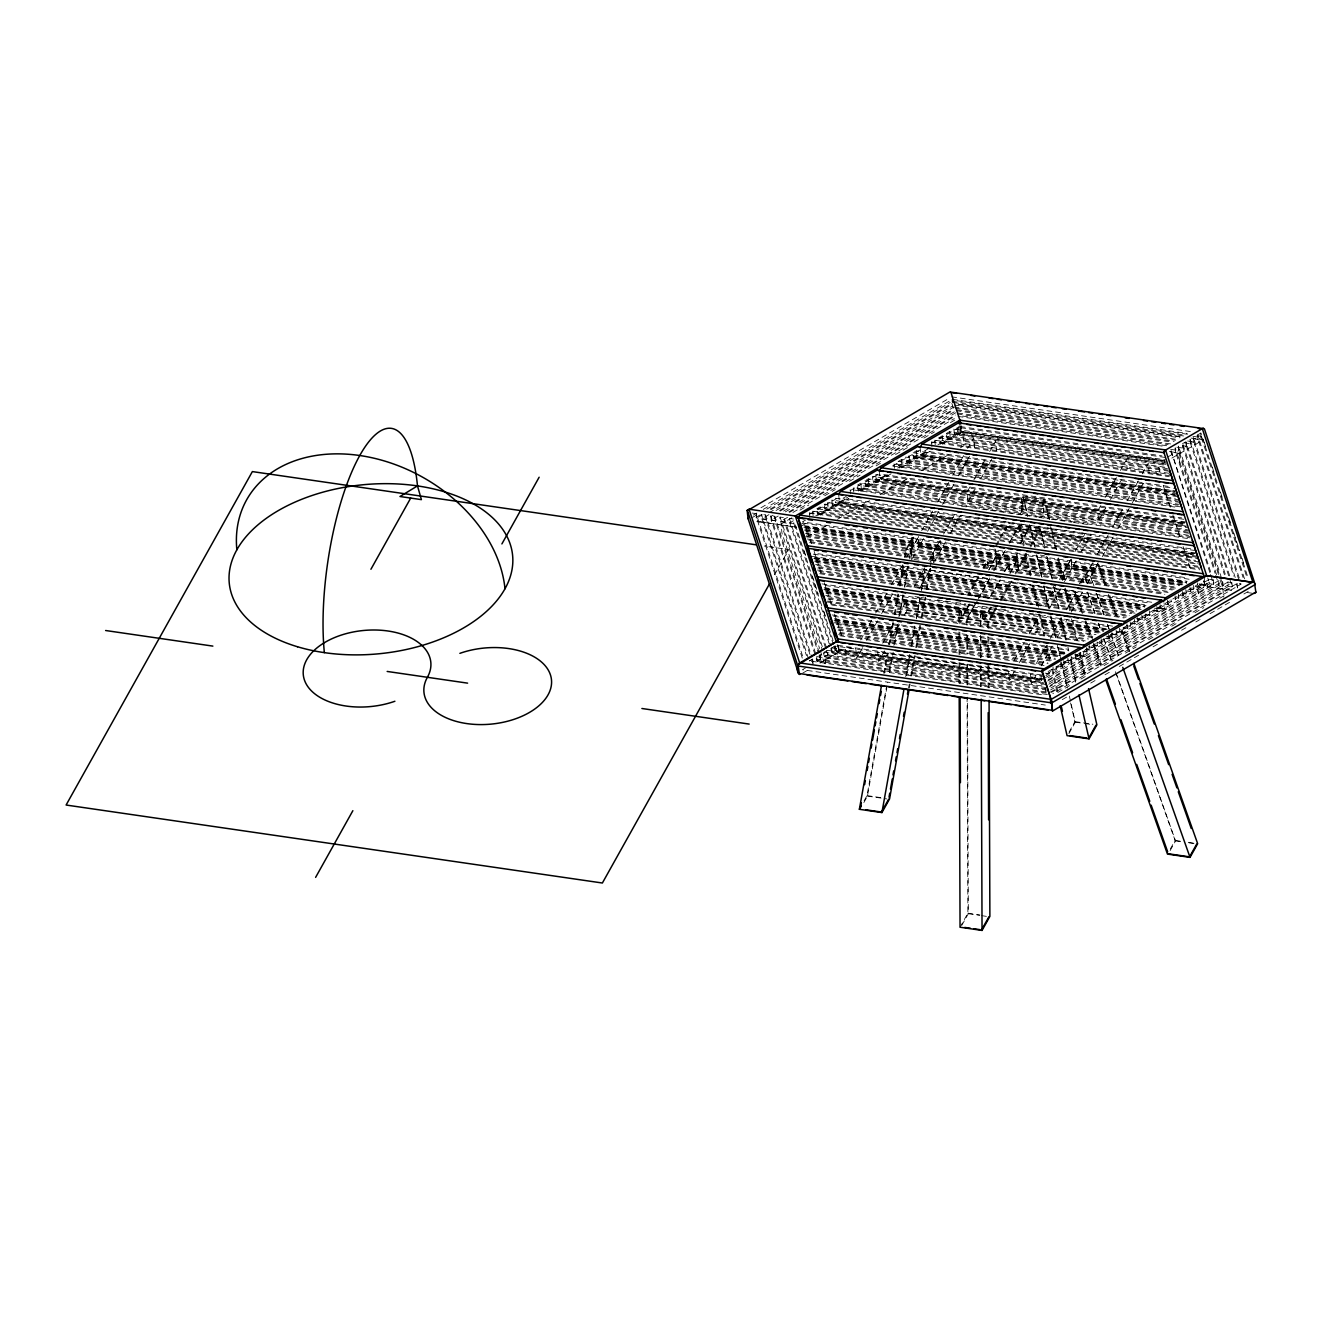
<?xml version="1.0" encoding="UTF-8"?>
<svg xmlns="http://www.w3.org/2000/svg" width="1322" height="1322" viewBox="0 0 1322 1322"><rect width="100%" height="100%" fill="white"/><g stroke="black" fill="none" stroke-linecap="round" stroke-linejoin="round"><path stroke-width="0.75" stroke-dasharray="5 3.75" d="M839.222 650.176L837.322 643.979M1204.309 577.086L1205.053 585.53L1198.889 584.638M826.812 525.528L807.213 536.93L806.42 527.759L811.576 543.507M961.424 431.55L1164.533 460.486M1040.976 675.74L1041.918 685.077M883.691 673.212L887.31 652.903M888.764 644.789L892.763 622.447M894.217 614.317L897.836 594.008M899.291 585.894L902.926 565.585M904.38 557.454L905.818 549.341L912.511 537.376M884.534 673.195L888.169 652.919M889.607 644.822L893.589 622.53M895.044 614.416L898.663 594.156M900.117 586.043L903.736 565.766M905.19 557.669L906.628 549.555L913.816 536.699L909.833 559.008M864.142 800.735L867.001 795.613L886.599 685.953M889.144 671.725L892.416 653.448M893.87 645.334L897.489 625.025M898.943 616.895L902.943 594.553M904.397 586.439L908.016 566.13M909.47 558L913.105 537.69M863.861 802.553L867.447 796.125L887.74 682.631M889.541 672.501L893.176 652.225M894.614 644.128L898.249 623.852M899.687 615.755L903.306 595.478M904.76 587.381L908.379 567.105M905.686 676.633L909.652 654.39M911.106 646.309L914.725 626.099M916.163 618.002L919.782 597.792M921.219 589.711L924.838 569.501L989.17 578.854M906.446 675.426L910.048 655.249M911.849 645.169L915.088 627.008M916.526 618.944L920.145 598.783M921.583 590.719L925.185 570.542M908.528 688.035L909.255 683.986M910.693 675.906L914.312 655.695M915.749 647.598L919.732 625.372M921.17 617.291L924.425 599.097M926.226 588.984L929.845 568.774M930.209 566.741L932.01 556.645L996.639 566.147L995.73 556.81L1017.709 560.016L1018.634 569.336L1016.717 572.757M909.387 687.969L910.114 683.937M911.552 675.873L915.154 655.695M916.609 647.631L920.575 625.438M922.012 617.374L925.615 597.213M927.053 589.133L930.655 568.972M932.109 560.908L932.82 556.876L929.961 561.999M825.242 658.835L825.606 664.52M838.974 651.019L838.561 642.31M774.642 574.657L788.672 549.555L764.298 546.019M860.705 639.898L871.694 620.216M875.693 613.061L886.682 593.38M891.689 584.44L902.678 564.742M906.677 557.587L917.683 537.905M921.665 530.75L932.671 511.069M937.662 502.129L948.667 482.431M952.666 475.276L963.655 455.594M967.654 448.439L973.653 437.698L974.578 447.216M912.015 559.173L911.139 550.216L918.311 537.36L919.203 546.317L941.181 549.522L940.306 540.566L933.134 553.406L934.01 562.362M919.203 546.317L918.493 536.385M862.638 647.631L856.639 658.373L855.846 648.805L845.221 647.218L846.146 656.621M866.637 640.476L877.626 620.795M881.625 613.639L892.614 593.942M897.621 585.002L907.619 567.105M912.61 558.165L923.599 538.484M927.598 531.328L938.603 511.631M942.603 504.475L953.592 484.794M958.599 475.854L969.588 456.173M882.633 643.203L893.507 623.753M898.431 614.912L906.347 600.766L1036.977 619.754L1037.919 629.272L1034.961 634.577M924.838 567.667L913.981 587.084L1044.628 606.087L1055.468 586.654M928.771 560.594L940.487 539.591M943.578 534.121L954.418 514.688M969.968 486.876L966.993 492.181L967.935 501.699L1098.565 520.703L1106.481 506.541M973.917 479.803L985.766 458.585M989.715 451.513L995.648 440.904L996.573 450.422M930.225 559.85L932.01 556.645M884.55 650.953L878.634 661.562L877.692 652.043M888.5 643.88L899.373 624.43M904.314 615.589L907.272 610.285L906.347 600.766M919.848 587.778L930.705 568.344M934.637 561.288L945.494 541.871M950.419 533.03L960.284 515.382L1090.931 534.369L1080.074 553.802M967.935 501.699L975.834 487.554M980.775 478.713L991.632 459.263M978.181 576.689L968.249 594.47L990.244 597.66L1000.176 579.895M983.155 567.799L987.121 560.693L987.848 568.163M995.763 545.242L1008.669 522.124M1049.635 519.744L1045.008 499.633L1023.013 496.444L1021.278 499.567L1022.203 509.086L1019.345 514.208M978.924 577.367L968.993 595.148L989.616 598.139L999.548 580.375M983.882 568.477L987.865 561.371L988.724 570.113L995.681 556.347L994.937 548.878M996.491 545.92L1009.397 522.801M1048.363 518.505L1044.198 500.46L1023.558 497.452L1022.005 500.245L1022.881 509.185L1020.022 514.308M969.191 603.989L961.54 617.655L960.615 608.137L958.863 611.276L958.913 623.654M996.358 565.998L995.73 556.81M969.869 604.088L962.234 617.754L961.358 608.814L959.789 611.607L959.838 623.967M988.724 570.113L996.358 556.446L995.499 547.688M974.777 604.716L966.795 619.027L966.812 625.207M978.776 597.561L989.781 577.879M993.665 570.823L1004.77 551.043M1009.76 542.103L1018.75 525.991L1040.745 529.197L1045.355 549.159M977.288 600.866L967.225 618.894L967.241 625.075M978.297 599.064L989.368 579.234M994.408 570.228L1005.48 550.415M1009.512 543.193L1019.576 525.181L1040.199 528.172L1044.81 548.2M1004.522 571.484L1008.488 564.362L1009.182 571.368M1020.105 543.59L1030.036 525.809M1044.198 500.46L1042.645 503.236L1043.521 512.176L1040.645 517.299M1005.15 571.005L1009.116 563.883L1010.025 573.219L1016.982 559.437L1016.469 554.199M1020.733 543.111L1030.664 525.33M1045.008 499.633L1043.256 502.757L1044.198 512.275L1041.339 517.398M990.492 607.079L982.857 620.762L981.982 611.822L980.428 614.614L980.478 626.975M991.186 607.178L983.535 620.861L982.61 611.342L980.858 614.466L980.924 628.925M1010.025 573.219L1017.676 559.537L1016.75 550.216M1084.057 582.44L1082.685 578.557L1018.353 569.187L1017.709 560.016M995.912 607.476L987.848 621.885L987.881 628.066M999.928 600.271L1010.008 582.242M1015.032 573.236L1026.103 553.406M1030.135 546.201L1040.199 528.172M996.771 607.922L988.773 622.232L988.806 628.396M1000.771 600.766L1011.76 581.085M1015.66 574.012L1026.764 554.249M1030.763 547.093L1040.745 529.197M1014.255 660.438L1024.137 642.74M1029.078 633.899L1036.977 619.754M1059.418 579.598L1070.275 560.164M1075.199 551.34L1085.065 533.675M1100.598 505.88L1097.64 511.184L1098.565 520.703M1105.539 497.039L1116.412 477.573M1120.362 470.5L1126.294 459.891L1127.22 469.409M1064.474 579.565L1063.764 572.409L1070.952 559.553L1071.828 568.51L1093.823 571.699L1092.947 562.742L1085.759 575.599L1086.634 584.555M1014.205 671.708L1009.264 680.566L1008.521 671.146M1019.146 662.867L1030.02 643.417M1049.503 608.533L1060.36 589.116M1065.284 580.275L1076.141 560.858M1110.43 499.468L1121.287 480.018M1079.578 583.746L1082.454 578.623L1083.825 582.506M1079.991 583.366L1082.685 578.557M1036.332 663.495L1046.33 645.615M1050.312 638.46L1061.318 618.762M1066.309 609.822L1076.306 591.926M1081.313 582.985L1093.112 561.784M1097.293 554.348L1108.299 534.666M1112.298 527.511L1122.295 509.614M1127.286 500.674L1138.292 480.993M1142.274 473.838L1148.273 463.097L1149.099 472.698L1159.691 474.234L1158.783 464.848M1098.152 562.511L1090.27 576.26L1093.691 585.927M1036.266 674.815L1031.259 683.755L1030.416 674.154M1041.257 665.858L1052.246 646.177M1057.253 637.237L1067.251 619.34M1071.25 612.185L1083.247 590.703M1087.246 583.547L1098.235 563.866M1102.234 556.711L1113.223 537.029M1118.23 528.073L1131.219 504.822M1132.227 503.021L1143.216 483.34M960.053 927.218L967.886 913.188L967.076 697.206M1069.019 732.14L1074.902 721.614L1069.795 699.503M961.887 925.235L968.315 913.717L967.522 697.239M1068.903 733.677L1075.331 722.159L1071.184 704.097M1170.334 848.955L1175.109 840.412L1114.71 669.758M1170.168 850.558L1175.555 840.924L1115.024 669.89M838.462 651.862L839.288 649.78L1042.414 679.31M1179.67 462.617L1178.877 453.264L1170.581 452.041M791.812 517.811L781.104 524.09L781.946 532.997L819.59 648.524M837.768 652.572L838.644 651.862M838.313 652.242L819.937 662.983M1008.372 670.981L877.841 651.994M820.136 515.117L838.33 504.393L839.404 502.327L838.677 494.478M860.804 491.47L878.998 480.729L880.088 478.663L879.361 470.814M901.488 467.806L919.682 457.065L920.839 454.636L920.029 447.15M942.239 444.159L960.433 433.418L961.507 431.352L960.78 423.503M760.976 507.764L949.741 397.972M753.259 515.117L756.828 513.035M763.273 509.383L950.551 400.45M752.515 517.431L757.853 514.308M766.76 509.135L950.188 402.45M755.986 517.348L761.323 514.241L765.521 514.985L811.824 657.084M770.23 509.069L950.072 404.466M802.272 658.125L756.647 518.108L763.703 513.861M770.842 509.714L950.997 404.929M769.007 512.82L952.402 406.151M768.941 514.638L761.819 518.769L765.884 519.364L773.006 515.216M776.047 510.507L953.823 407.11M779.567 510.49L953.459 409.341M780.129 511.085L952.848 410.63M783.649 511.069L954.269 411.836M778.228 516.01L771.139 520.124L775.204 520.719L780.525 517.613M785.334 511.878L955.674 412.795M788.854 511.862L955.327 415.042M789.416 512.457L954.699 416.314M792.936 512.44L954.352 418.562M787.532 517.365L780.443 521.479L784.508 522.074L784.078 517.596L780.079 517.1L780.509 521.579L822.648 650.854M799.926 510.16L808.783 505.004M824.713 495.733L835.339 489.553M849.501 481.307L860.126 475.127M876.073 465.873L883.146 461.742M895.556 454.537L909.718 446.291M923.88 438.061L934.505 431.881M950.452 422.61L957.525 418.479M793.332 520.769L789.763 522.834L793.828 523.429L833.372 644.64M809.841 517.546L809.411 513.068L812.666 511.184L1200.888 567.634M816.864 508.739L820.119 506.838L820.565 511.317L817.31 513.217L816.864 508.739L1199.831 564.428M1197.17 556.248L827.572 502.509L824.317 504.409L1197.98 558.727M1188.908 530.899L860.787 483.191L857.532 485.075L1189.717 533.377M1188.296 532.171L865.431 485.224L865.001 480.745L868.257 478.845L1187.057 525.198M1180.034 506.805L898.646 465.906L898.216 461.428L901.472 459.527L1178.794 499.848M1176.332 495.436L913.568 457.23L913.122 452.752L916.377 450.852L1175.076 488.462M931.944 446.588L931.514 442.11L934.77 440.226L1170.449 474.482M1169.854 475.755L939.397 442.259L938.967 437.78L942.222 435.88L1168.598 468.798M1166.748 463.113L949.675 431.55L946.42 433.434L1167.557 465.592M809.758 514.159L838.065 497.7M850.459 490.479L878.783 474.02M892.928 465.774L921.252 449.315M931.878 443.134L960.185 426.659M805.643 519.992L802.388 521.893L1187.685 577.912M824.465 505.896L824.763 508.887L828.018 506.987L1195.567 560.429M1196.129 553.042L831.786 500.063L832.216 504.541L835.471 502.657L1193.716 554.744M846.311 496.345L843.072 498.229L1191.833 548.944M857.681 486.579L857.978 489.553L861.233 487.669L1189.354 535.377M865.431 485.224L868.686 483.323L1187.487 529.676M1186.016 521.992L872.454 476.399L872.9 480.877L876.139 478.994L1185.636 523.991M898.646 465.906L901.901 464.005L1179.224 504.326M1177.753 496.642L905.669 457.082L906.115 461.56L909.371 459.676L1175.341 498.344M913.568 457.23L916.824 455.33L1175.522 492.941M927.747 449.034L924.491 450.934L1171.507 486.843M939.397 442.259L942.652 440.358L1169.045 473.276M946.569 434.938L946.866 437.913L950.121 436.029L1165.161 467.294M953.873 429.105L954.319 433.583L957.574 431.683L1165.326 461.89M798.703 525.611L804.007 522.52M815.823 515.778L847.683 497.254M858.308 491.073L887.062 474.218M897.671 468.054L927.713 450.587M937.942 444.754L961.276 431.055L960.549 423.585M817.607 515.481L847.749 497.931M860.176 490.71L888.549 474.218M899.191 468.021L927.565 451.513M939.975 444.291L961.408 431.732L1165.475 461.494M800.95 526.272L807.924 522.223M1194.956 553.621L839.487 502.277L841.238 502.806L848.608 498.559M1184.842 522.587L880.171 478.614L881.906 479.159L891.028 473.887M1174.729 491.536L920.756 454.999L922.657 455.512L930.027 451.265M837.487 519.315L869.546 500.674M880.237 494.461L908.726 477.886M921.186 470.632L949.692 454.057M960.367 447.844L963.936 445.778L963.027 436.475M1182.546 443.614L1185.983 441.73L1229.972 576.706M1214.885 475.986L1200.888 433.054L1197.451 434.938L1197.897 439.416L1191.766 438.524M1046.313 693.009L812.65 659.034L809.395 660.934L812.468 659.034L812.749 662.025M1044.016 683.193L832.199 652.407L831.769 647.929L835.025 646.028L1042.777 676.236M819.293 652.754L774.824 516.34L770.693 515.646L771.205 520.224L817.112 661.066L820.367 659.182L819.921 654.704M823.292 652.82L824.564 656.737L827.82 654.836L1045.074 686.399M830.745 648.474L832.017 652.39L835.273 650.507L834.843 646.028L835.454 650.507L832.199 652.407M1168.07 456.768L1171.507 454.884L1171.061 450.405L1211.332 573.979M1169.441 451.546L1175.522 452.438L1178.96 450.538L1178.513 446.059L1222.569 581.217L1223.081 585.795L1049.536 686.729M1176.861 447.2L1182.975 448.092L1186.412 446.208L1185.983 441.73L1186.231 446.208L1180.116 445.316M1184.347 442.87L1190.428 443.762L1193.882 441.862L1193.436 437.384L1239.276 578.061M1197.897 439.416L1201.334 437.532L1200.888 433.054M805.627 667.858L802.371 669.742L1045.322 705.072M1047.288 690.101L816.847 656.604L817.293 661.083L820.549 659.182L1046.925 692.1M1045.438 684.416L824.317 652.258L824.746 656.737L828.002 654.853L827.572 650.374L1044.628 681.921M1171.854 458.106L1203.417 439.862M802.685 673.113L807.924 670.072M820.119 662.983L837.553 652.837L1043.108 682.73M1048.098 671.543L1069.481 659.116M1076.604 654.968L1114 633.221M1122.907 628.033L1140.704 617.688M1142.489 616.647L1197.699 584.539M1046.429 674.088L1209.266 579.367M1045.95 675.592L1049.205 673.691L1048.759 669.213M1056.79 666.321L1060.872 666.916L1064.111 665.032L1063.681 660.537M1064.26 661.992L1068.325 662.586L1071.58 660.686L1071.134 656.208M1071.696 657.645L1075.778 658.24L1079.033 656.356L1074.951 655.762M1082.635 651.349L1086.701 651.944L1089.956 650.044L1089.51 645.566M1088.072 646.722L1094.153 647.615L1097.409 645.714L1096.979 641.236M1097.541 642.674L1101.623 643.269L1104.878 641.385M1105.01 638.344L1109.075 638.939L1112.331 637.039L1111.885 632.56M1112.446 633.998L1116.528 634.593L1119.784 632.709L1119.337 628.231M1123.303 627.702L1127.385 628.28L1130.624 626.397L1130.194 621.918M1130.74 623.356L1134.838 623.951L1138.093 622.051L1137.647 617.572M1136.176 618.729L1142.291 619.605L1145.546 617.721L1145.1 613.243M1145.678 614.68L1149.743 615.275L1152.999 613.375M1153.131 610.351L1157.213 610.929L1160.452 609.045L1160.022 604.567M1163.988 604.038L1168.053 604.633L1171.309 602.733L1171.011 599.742M1178.894 595.363L1182.959 595.958L1186.214 594.057L1185.784 589.579M1186.33 591.017L1190.428 591.612L1193.683 589.728L1193.237 585.249M1201.136 585.382L1197.881 587.282L1193.799 586.687M1045.487 677.591L1213.332 579.961L1209.2 579.267L1209.696 583.845L1046.875 678.566M1048.296 679.772L1218.57 580.722L1222.635 581.316L1223.015 585.696L1178.96 450.538M1047.718 681.028L1213.761 584.44L1213.249 579.862M1049.09 682.251L1222.635 581.316M1048.726 684.251L1219.016 585.2L1223.081 585.795M1050.164 685.457L1227.89 582.077M1050.957 687.936L1231.955 582.672L1227.824 581.977L1228.32 586.555L1050.593 689.935M1050.23 692.183L1237.194 583.432L1241.259 584.027L1052.824 693.62M1051.403 692.414L1232.385 587.15L1231.873 582.572M1057.798 692.513L1070.258 685.259M1080.95 679.045L1088.072 674.914M1104.101 665.577L1112.992 660.405M1125.468 653.151L1136.143 646.937M1148.603 639.699L1159.295 633.486M1171.755 626.231L1178.877 622.084M1194.906 612.764L1203.813 607.591M1219.826 598.271L1226.948 594.123M1062.244 699.652L1069.366 695.504M1090.733 683.077L1097.855 678.93M1104.977 674.798L1112.116 670.651M1119.238 666.503L1140.605 654.076M1153.065 646.822L1160.187 642.674M1181.554 630.247L1188.676 626.116M1195.815 621.968L1202.937 617.82M1210.06 613.672L1231.426 601.246M1243.886 593.991L1251.009 589.86M1157.312 608.17L1166.615 609.012L1158.485 607.823M1116.627 631.833L1125.947 632.676L1117.801 631.486M1075.943 655.481L1085.263 656.323L1075.083 654.853M1205.003 585.53L1202.937 579.4M951.642 396.831L1190.494 431.567M952.451 399.327L1187.239 433.451M957.376 400.797L1188.842 434.459M1196.972 435.632L1201.02 436.227M952.071 401.31L1184.809 435.153M1192.973 436.343L1201.153 437.532L1200.707 433.054M953.493 402.532L1185.123 436.21M958.103 404.218L1180.761 436.591M1190.973 438.078L1203.235 439.862M959.012 404.697L1181.554 437.053M954.302 405.011L1179.835 437.797M953.939 407.011L1177.439 439.499M1187.586 440.986L1193.683 441.862L1193.254 437.384M955.343 408.217L1175.589 440.243M956.781 409.787L1174.184 441.399M956.153 410.696L1172.333 442.143M957.822 412.993L1171.953 444.126M957.211 413.918L1168.185 444.589M962.713 416.066L1166.665 445.729M958.02 416.397L1162.914 446.192M1170.664 449.364L1178.778 450.538L1178.332 446.059M960.301 426.56L1161.955 455.875M1164.88 457.412L957.128 427.204L957.574 431.683M955.922 429.402L1165.69 459.891M1162.567 460.568L961.177 431.534M959.673 434.013L1165.211 463.906M954.319 433.583L1166.136 464.369M946.866 437.913L1167.987 470.07M938.967 437.78L1169.408 471.276M931.514 442.11L1169.226 476.68M913.122 452.752L1175.886 490.958M923.053 455.313L1174.316 491.85M921.897 455.66L1172.531 492.098M1176.944 494.164L908.925 455.198L909.371 459.676M918.906 457.66L1175.407 494.957M906.115 461.56L1178.183 501.121M898.216 461.428L1179.604 502.327M896.052 464.171L1178.613 505.252M892.796 466.055L1177.39 507.433M883.74 474.581L1181.703 517.894M875.709 474.515L1185.206 519.513M882.303 478.961L1184.859 523.363L881.146 479.308M878.238 481.324L1185.537 526.007M872.9 480.877L1186.445 526.47M865.001 480.745L1187.867 527.693M1190.758 536.583L853.334 487.521L853.781 491.999M857.978 489.553L1190.164 537.856M1187.503 538.484L850.079 489.421L850.525 493.899M961.391 506.161L969.571 507.351M971.604 507.648L979.767 508.821M981.816 509.119L1014.47 513.878M1016.519 514.175L1036.927 517.133M1038.96 517.431L1049.172 518.918M1051.221 519.216L1071.63 522.19M1073.662 522.487L1090.006 524.851M1195.319 550.547L835.025 498.179L835.471 502.657M841.635 502.624L1194.642 553.935M840.478 502.955L1192.857 554.199M837.57 504.987L1195.65 557.041M832.216 504.541L1196.559 557.52M822.152 507.136L1199.021 561.933M824.763 508.887L1198.426 563.205M820.565 511.317L1199.467 566.411M817.31 513.217L1200.277 568.906M809.411 513.068L1199.649 569.815M752.135 513.052L756.201 513.63L803.098 657.546M793.448 519.05L789.317 518.356L789.829 522.934L830.1 646.508M1040.331 555.108L1044.413 555.686M803.181 523.115L1190.494 579.433M808.568 658.984L761.455 514.39L761.885 518.868L765.95 519.463L810.997 657.678M771.205 520.224L775.27 520.818L818.45 653.332M780.509 521.579L784.574 522.173L825.903 648.986M789.829 522.934L793.894 523.529L793.382 518.951M803.991 525.594L1187.255 581.316M804.867 526.487L1186.693 581.994M1198.955 583.779L1205.367 585.398M805.032 526.867L1186.396 582.308M1200.673 584.39L1204.755 584.985M803.875 527.214L1186.677 582.87M805.66 527.891L1186.859 583.316M796.356 527.114L756.597 521.331L796.422 527.214M1231.674 590.356L1207.267 586.687M1247.505 592.57L1253.471 593.429M805.032 528.8L1183.025 583.762M919.418 545.903L941.413 549.109L940.669 541.491M1094.054 571.302L1072.059 568.096L1071.117 558.578M995.499 557.223L1017.494 560.429M805.544 529.907L1182.826 584.754M1195.071 586.538L1203.218 587.712L1205.069 584.671M804.42 530.072L1181.571 584.902M805.842 531.295L1179.769 585.646M805.478 533.278L1177.324 587.348M1189.585 589.133L1193.683 589.728M806.883 534.501L1177.638 588.406M905.818 549.341L911.139 550.216M1063.764 572.409L932.853 553.257L933.778 562.775M806.288 535.774L1174.068 589.232M805.66 536.682L1172.333 589.992M807.329 538.979L1169.92 591.694M1182.149 593.462L1186.214 594.057M808.75 540.186L1168.119 592.438M810.171 541.756L1164.632 593.281M809.56 542.664L1164.864 594.322M914.014 559.47L920.013 560.33M817.938 553.72L1151.759 602.254M1011.165 582.044L1075.513 591.397L1083.082 612.78M813.294 554.149L1149.826 603.08M812.072 556.347L1144.522 604.683M814.98 557.52L1146.009 605.658M1158.27 607.442L1165.459 609.359M814.633 557.834L1144.241 605.757M814.897 558.38L1145.083 606.385M813.741 558.628L1144.141 606.666M1154.337 608.153L1160.452 609.045M815.129 559.85L1144.439 607.723M815.674 560.941L1140.109 608.12M1154.387 610.186C1161.162 614.598 1167.343 609.839 1163.856 602.733M814.55 561.123L1140.886 608.566M815.938 562.329L1141.183 609.607M815.575 564.329L1136.738 611.012M816.996 565.535L1134.92 611.755M818.417 567.105L1135.515 613.21M817.806 568.014L1131.665 613.656M817.442 570.013L1129.236 615.341M1141.464 617.126L1145.546 617.721M818.863 571.236L1129.467 616.383M820.284 572.79L1125.98 617.242M819.673 573.715L1124.179 617.985M1133.995 621.456L1138.093 622.051M1126.559 625.802L1130.624 626.397M914.907 596.602L919.005 597.197M921.037 597.494L929.201 598.684M937.364 599.874L943.495 600.766M945.527 601.064L953.691 602.237M955.74 602.535L965.952 604.022M967.985 604.319L974.116 605.212M982.279 606.401L988.393 607.294M990.442 607.591L998.606 608.781M1000.655 609.078L1008.818 610.252M1029.227 613.226L1033.308 613.821M1035.341 614.119L1045.553 615.606M821.953 583.878L1113.124 626.215M825.457 585.497L1109.141 626.744M824.217 587.679L1107.935 628.925M825.077 588.571L1107.472 629.619M1119.668 631.404L1124.791 633.007M824.763 588.885L1105.589 629.718M825.027 589.43L1104.399 630.049M823.854 589.678L1103.457 630.33M825.259 590.884L1103.754 631.387M825.787 591.992L1101.457 632.065M1111.67 633.552C1116.925 636.361 1126.625 636.394 1123.353 628.247M826.713 592.454L1100.201 632.213M826.068 593.363L1098.466 632.974M825.688 595.363L1096.07 634.676M1106.233 636.146L1112.331 637.039M827.126 596.586L1094.236 635.419M828.53 598.139L1092.815 636.576M907.272 610.285L1037.919 629.272M827.936 599.064L1093.013 637.601M827.555 601.064L1088.551 639.005M826.928 601.973L1084.784 639.468M830.414 603.84L1085.296 640.906M831.802 605.046L1083.561 641.649M1093.36 645.119L1097.409 645.714M1085.874 649.466L1089.956 650.044M832.083 614.928L1068.374 649.284M833.604 616.25L1068.391 650.391M834.413 618.729L1065.135 652.275M835.19 619.605L1064.772 652.985M1074.852 654.456L1084.106 656.67M834.876 619.919L1064.904 653.365M835.14 620.481L1063.698 653.696M834.05 620.729L1064.739 654.274M835.454 621.935L1060.971 654.737M833.951 622.745L1060.69 655.712M1075.001 657.794C1082.9 662.603 1084.932 653.646 1082.321 648.177M836.909 623.505L1061.483 656.158M836.248 624.43L1057.716 656.621M837.917 626.711L1055.32 658.323M1067.515 660.091L1071.58 660.686M837.322 627.636L1055.518 659.364M838.726 629.206L1052.064 660.223M838.131 630.115L1050.23 660.95M839.801 632.412L1047.801 662.653M1060.046 664.437L1064.111 665.032M839.156 633.321L1048.115 663.71M838.561 634.593L1044.545 664.536M839.966 635.799L1044.859 665.594M1045.124 673.113L1049.205 673.691M1041.885 674.997L838.198 645.384L837.388 642.905M831.769 647.929L1043.587 678.715M837.14 644.508L838.958 650.093L1044.512 679.971M1041.323 680.02L838.958 650.093M835.454 650.507L1043.223 680.714M1046.479 687.622L820.103 654.704L820.549 659.182M824.746 656.737L1045.884 688.894M817.293 661.083L1047.735 694.579M811.427 661.231L1045.091 695.207M1074.902 721.614L1092.897 724.241M1075.331 722.159L1082.834 723.25M1084.718 723.514L1092.22 724.605M867.001 795.613L882.055 797.794M1175.109 840.412L1180.744 841.222M1188.263 842.329L1193.898 843.139M867.447 796.125L886.732 798.934M1175.555 840.924L1181.339 841.767M1189.04 842.874L1196.757 843.998M967.886 913.188L979.883 914.94M968.315 913.717L979.569 915.353M981.453 915.634L987.071 916.443M1206.771 586.505L1207.829 586.885L1205.846 580.903M1222.718 588.125L1223.825 597.247M1198.608 593.826L1197.435 582.804M1205.631 585.745L1203.218 579.102M1178.91 453.314L1219.76 578.606M1198.459 593.628L1195.898 585.778M1098.83 564.444L1106.382 585.778M1109.819 595.478L1118.048 618.746M1122.163 630.379L1129.715 651.713M1097.442 563.403L1105.671 586.621M1108.398 594.371L1116.627 617.589M1120.726 629.206L1128.261 650.49M1093.938 585.877L1090.501 576.194L1085.478 575.45L1086.221 583.068M1096.682 593.644L1104.911 616.911M1107.671 624.662L1110.414 632.428M1111.091 634.362L1118.643 655.695M1096.434 593.677L1104.647 616.895M1107.39 624.645L1110.133 632.379M1110.811 634.312L1119.023 657.53M1087.51 592.157L1095.756 615.474M1098.516 623.257L1101.259 631.024M1104.019 638.79L1111.571 660.174M1087.246 592.19L1095.492 615.474M1098.235 623.224L1100.978 630.974M1103.721 638.741L1111.273 660.075M1085.825 620.563L1093.393 641.93M1094.087 643.88L1101.639 665.263M1074.803 592.306L1082.354 613.623M1085.098 621.39L1090.6 636.89M1094.021 646.59L1100.896 665.991M1204.061 441.812L1206.589 449.579M1212.291 467.079L1214.819 474.862M1220.537 492.346L1223.065 500.129M1228.766 517.629L1231.294 525.396M1233.839 533.179L1239.54 550.663M1242.069 558.446L1244.597 566.213M1215.513 477.936L1218.058 485.752M1218.702 487.702L1239.689 552.1M1240.333 554.05L1247.324 575.516M1201.334 437.532L1247.125 578.045M1244.531 578.854L1197.633 434.955L1198.079 439.433L1243.077 577.499M1193.882 441.862L1240.35 584.489M1235.227 577.499L1190.18 439.284L1190.626 443.762L1233.757 576.128M1236.301 583.911L1237.574 587.811M1186.412 446.208L1232.319 587.051L1228.254 586.456L1226.981 582.556M1225.279 574.178L1182.727 443.614L1183.157 448.092L1224.453 574.773M1220.404 580.573L1222.949 588.389M1216.604 574.773L1175.275 447.96L1175.704 452.438L1215.133 573.401M1215.761 575.351L1218.95 585.101L1218.504 580.622M1209.861 572.575L1170.879 450.405M1210.506 574.525L1213.695 584.341L1209.63 583.746L1207.73 577.896M1163.327 485.852L1170.35 507.417M1172.911 515.25L1180.579 538.765M1183.124 546.597L1190.147 568.146M1045.041 688.217L1046.148 692.034M951.857 403.425L953.674 409.01M959.26 425.684L960.962 431.369M814.121 551.357L821.788 574.872M824.333 582.705L832.001 606.22M834.562 614.052L841.585 635.601M804.107 550.762L806.651 558.611M812.419 576.276L818.169 593.942M823.937 611.607L826.498 619.473M835.454 646.954L837.371 652.837M795.365 524.917L819.557 599.147M820.185 601.097L822.747 608.913M823.375 610.863L834.199 644.078M834 646.59L835.273 650.507M789.383 518.455L830.943 645.962M826.746 648.408L784.144 517.695L784.574 522.173M826.547 650.936L827.82 654.836L827.374 650.358L824.118 652.258L824.564 656.737M780.079 517.1L823.49 650.292M820.235 650.49L824.697 664.189M819.095 655.282L820.367 659.182M770.759 515.745L816.038 654.638M811.642 659.628L812.898 663.512M761.885 518.868L806.47 655.646M1165.013 463.163L1164.583 460.882M1051.502 527.792L1056.592 549.902M1058.443 557.95L1063.532 580.061M1065.4 588.108L1070.952 612.235M1072.803 620.266L1077.43 640.377M1080.223 652.44L1085.775 676.567M1050.213 526.536L1055.749 550.613M1057.6 558.628L1062.69 580.705M1064.541 588.736L1069.614 610.797M1071.464 618.828L1076.554 640.889M1079.33 652.936L1084.404 674.997M1047.189 557.14L1052.246 579.119M1054.097 587.1L1059.153 609.062M1060.988 617.043L1066.061 639.005M1067.895 647.003L1068.82 650.986M1070.655 658.984L1075.711 680.946M1046.66 556.198L1051.734 578.21M1053.568 586.224L1059.104 610.235M1060.955 618.233L1066.028 640.245M1070.638 660.256L1075.711 682.284M1023.558 497.452L1027.723 515.514M1030.036 525.545L1035.126 547.605M1036.977 555.637L1042.05 577.697M1043.901 585.729L1048.99 607.806M1050.841 615.821L1055.914 637.898M1058.228 647.929L1061.004 659.959M1061.467 661.975L1067.482 688.051M1069.333 696.083L1070.721 702.098M1023.013 496.444L1027.657 516.538M1029.507 524.586L1034.597 546.697M1036.448 554.744L1041.538 576.855M1043.868 586.918L1048.957 609.029M1050.808 617.077L1055.435 637.171M1057.303 645.219L1059.616 655.266M1061.467 663.313L1067.019 687.44M1019.576 525.181L1024.186 545.193M1026.021 553.191L1031.094 575.219M1033.407 585.216L1038.481 607.228M1040.315 615.242L1044.925 635.254M1047.239 645.252L1050.924 661.264M1052.775 669.279L1058.311 693.29M1018.75 525.991L1023.36 545.969M1025.194 553.951L1030.251 575.913M1032.565 585.894L1037.159 605.873M1038.993 613.854L1044.066 635.816M1046.363 645.797L1050.032 661.777M1051.882 669.758L1056.939 691.72M958.929 430.427L958.533 426.576M1237.128 583.332L1237.64 587.91M1189.998 439.284L1190.428 443.762M1182.678 445.117L1182.975 448.092M1189.982 587.133L1190.428 591.612M1175.076 447.96L1175.522 452.438M1182.529 591.479L1182.959 595.958M1178.315 593.925L1178.761 598.403L1175.506 600.287L1175.076 595.809M1167.607 600.155L1168.053 604.633M1156.767 606.451L1157.213 610.929M1149.314 610.797L1149.743 615.275M1141.844 615.127L1142.291 619.605M1134.392 619.473L1134.838 623.951M1126.939 623.802L1127.385 628.28M1116.099 630.115L1116.528 634.593M1108.629 634.461L1109.075 638.939M1101.176 638.79L1101.623 643.269M1093.724 643.136L1094.153 647.615M1086.271 647.466L1086.701 651.944M1075.331 653.762L1075.778 658.24M1063.483 572.261L1064.425 581.779M1067.879 658.108L1068.325 662.586M1060.426 662.438L1060.872 666.916M1056.361 666.371L1056.658 669.362L1053.403 671.262L1052.973 666.784M949.675 431.55L950.121 436.029M942.222 435.88L942.652 440.358M934.77 440.226L935.199 444.704M916.377 450.852L916.824 455.33M910.858 550.068L911.783 559.586M901.472 459.527L901.901 464.005M894.019 463.873L894.449 468.352M875.858 476.003L876.139 478.994M868.257 478.845L868.686 483.323M860.787 483.191L861.233 487.669M827.572 502.509L828.018 506.987M831.588 647.912L832.017 652.39M812.666 511.184L813.096 515.663M816.666 656.588L817.112 661.066M812.65 659.034L813.096 663.512M774.758 516.241L775.27 520.818M765.455 514.886L765.95 519.463M756.134 513.531L756.647 518.108M988.839 638.691L988.906 657.199M988.939 665.429L989.021 688.051M987.914 636.328L987.98 656.935M988.013 665.181L988.096 687.87M980.941 637.187L981.023 657.827M981.056 666.09L981.139 686.746M980.511 635.221L980.594 657.877M980.61 666.123L980.693 686.729M967.291 635.386L967.357 653.944M967.39 664.255L967.473 684.862M966.845 635.485L966.911 653.993M966.96 664.288L967.026 684.862M959.871 632.213L959.954 654.886M959.987 663.132L960.069 683.738M958.946 631.916L959.028 654.638M959.061 662.9L959.144 683.54"/><path stroke-width="1.5" d="M804.14 519.017L798.091 517.332L799.86 515.084L836.462 493.784L838.462 493.85M799.777 674.468C796.637 673.212 796.852 666.619 798.752 663.908M799.446 674.418L798.075 665.181M883.427 471.409L879.361 470.814L880.816 468.038L917.815 446.472L920.112 447.167L921.963 444.109L958.566 422.825L960.78 423.503L960.565 422.66M1082.321 648.177L1084.172 645.136L1120.775 623.835L1122.989 624.529L1124.84 621.472L1161.46 600.188L1163.674 600.866L1159.576 600.271M1163.674 600.866L1165.525 597.808L1202.128 576.524L1204.342 577.202L1163.823 452.157L1164.616 450.934M1255.883 592.388L1254.561 583.382M950.452 391.676L747.178 510.755L748.07 518.703M909.04 689.985L889.574 798.901L881.923 812.567L859.366 809.295L881.51 685.407M860.639 806.949L861.366 802.9M864.621 784.657L865.348 780.608M867.149 770.478L867.876 766.413M868.604 762.364L869.331 758.316M871.132 748.169L871.859 744.121M872.586 740.072L874.404 729.942M875.131 725.877L875.842 721.829M876.569 717.78L877.296 713.731M879.113 703.585L879.824 699.536M880.551 695.488L881.278 691.423M881.923 812.567L903.918 689.539M889.028 797.183L889.739 793.15M890.466 789.102L892.267 778.989M892.994 774.956L893.722 770.908M895.523 760.794L896.25 756.762M896.977 752.714L897.688 748.665M899.505 738.568L900.216 734.52M903.471 716.326L904.198 712.294M907.454 694.1L908.164 690.051M747.31 510.077L797.81 665.991M747.26 510.507L748.649 509.367M838.759 493.668L840.528 491.42L877.147 470.136L879.361 470.814M1051.701 702.048L1042.033 670.155L1080.024 647.483L1082.239 648.177M798.058 664.751L836.859 641.451M1163.922 451.777L1165.326 450.224M370.92 569.27L410.696 498.08M315.611 877.378L352.875 810.683M501.897 543.92L539.145 477.225M769.635 583.613L602.386 883.013L66.1 805.032L252.37 471.59L756.167 544.829M859.366 809.295L861.283 805.875M888.665 799.199L881.477 812.055L866.059 809.824M981.602 929.878L988.955 916.724M1088.617 738.32L1095.971 725.15M959.194 697.999L960.053 927.218L982.048 930.424L989.881 916.394L989.071 700.396M1060.161 705.7L1067.069 735.643L1089.047 738.849L1096.896 724.82L1088.551 688.63M1196.757 843.998L1189.569 856.854L1168.367 853.781M1105.688 679.558L1167.458 854.078L1190.031 857.367L1197.666 843.684L1133.83 663.347M1164.765 450.554L1202.326 428.675L1252.942 582.44M1253.967 593.462L1255.503 592.917M799.265 663.198L836.264 641.649L1042 671.526L1206.738 575.698L1252.38 582.242L1051.221 699.371L799.843 662.933M417.488 485.901L399.971 496.51L421.421 499.633L417.488 485.901A142.363 43.742 -81.7 0 0 359.766 455.512A142.363 105.595 29.2 0 0 236.853 549.77M749.541 509.267L795.332 516.01L959.855 420.165L1165.525 449.959L1206.656 575.599L1252.446 582.341M1255.9 592.041L1052.395 711.12L1051.915 702.792L1255.173 584.572L1204.474 429.006L1203.301 428.328M1202.723 428.477L950.865 392.138L959.97 420.512M1202.541 428.477L1203.483 428.328M1205.284 575.698L1206.242 575.648M837.057 641.335L838.231 641.484M1205.697 575.599L1206.738 575.698M1041.703 670.981L1051.122 699.47M749.045 509.234L799.661 662.933M952.584 392.75L956.649 393.328M970.86 395.394L974.909 395.989M989.12 398.054L993.186 398.649M997.251 399.244L1001.316 399.822M1007.397 400.715L1011.462 401.31M1015.527 401.888L1019.593 402.483M1025.674 403.375L1029.739 403.954M1033.804 404.549L1037.853 405.143M1043.95 406.019L1048.016 406.614M1052.064 407.209L1056.129 407.804M1062.227 408.68L1066.292 409.275M1078.471 411.043L1084.552 411.935M1088.617 412.53L1092.683 413.108M1098.78 414.001L1102.829 414.596M1106.894 415.174L1110.959 415.769M1125.171 417.835L1129.236 418.43M1143.447 420.495L1147.496 421.09M1151.561 421.668L1155.626 422.263M1161.724 423.156L1165.773 423.734M1169.838 424.329L1173.903 424.924M1179.984 425.8L1184.049 426.395M1198.261 428.46L1202.326 429.055M958.566 422.825L1164.12 452.702M966.762 424.379L970.926 424.99M976.908 425.849L981.089 426.461M985.022 427.039L989.203 427.634M995.185 428.51L999.349 429.121M1003.299 429.683L1007.48 430.294M1013.445 431.17L1017.626 431.765M1021.576 432.344L1025.756 432.955M1029.689 433.533L1035.787 434.409M1039.836 435.004L1044.016 435.616M1048.082 436.194L1054.047 437.07M1058.112 437.665L1062.293 438.26M1076.389 440.309L1080.57 440.92M1094.649 442.969L1098.83 443.581M1102.779 444.159L1106.96 444.754M1112.926 445.63L1117.107 446.241M1121.056 446.803L1125.22 447.414M1131.202 448.29L1135.383 448.885M1139.316 449.463L1143.497 450.075M1149.462 450.934L1153.643 451.546M921.963 444.109L1173.225 480.646M917.815 446.472L1174.316 483.769M928.16 448.34L932.291 448.935M936.29 449.513L940.421 450.124M946.436 451L950.568 451.595M954.567 452.174L958.681 452.768M964.729 453.661L968.844 454.256M972.86 454.834L976.958 455.429M991.136 457.495L995.235 458.09M999.267 458.668L1003.365 459.263M1009.43 460.155L1013.511 460.75M1027.706 462.816L1031.788 463.394M1045.999 465.476L1050.065 466.055M1064.276 468.12L1068.341 468.715M1072.39 469.31L1076.472 469.905M1082.553 470.781L1086.634 471.376M1090.667 471.971L1094.765 472.565M1100.813 473.441L1104.911 474.036M1108.943 474.615L1113.041 475.209M1119.09 476.102L1123.204 476.697M1135.334 478.465L1141.481 479.357M1145.496 479.936L1149.611 480.53M1155.643 481.406L1159.774 482.018M1163.757 482.596L1167.904 483.191M881.212 467.757L1183.421 511.697M877.147 470.136L1184.429 514.803M887.492 471.987L891.54 472.582M897.638 473.474L901.703 474.069M905.768 474.648L909.833 475.242M915.931 476.135L919.996 476.713M924.061 477.308L928.11 477.903M942.338 479.969L946.403 480.564M950.468 481.158L954.534 481.737M960.631 482.629L964.68 483.224M968.745 483.802L972.81 484.397M978.908 485.29L982.973 485.885M997.201 487.95L1001.266 488.529M1015.478 490.611L1019.543 491.189M1023.608 491.784L1027.673 492.379M1033.771 493.255L1037.836 493.85M1041.885 494.445L1045.95 495.039M1052.048 495.915L1056.113 496.51M1060.178 497.105L1064.243 497.7M1070.341 498.576L1074.406 499.171M1078.455 499.766L1082.52 500.344M1088.617 501.236L1092.683 501.831M1096.748 502.426L1100.813 503.004M1104.878 503.599L1110.976 504.492M1115.024 505.07L1119.09 505.665M1133.318 507.731L1137.383 508.326M1151.611 510.391L1155.659 510.986M1169.887 513.052L1173.953 513.647M1178.018 514.241L1182.083 514.82M840.528 491.42L1193.535 542.747M836.462 493.784L1194.543 545.854M838.677 494.478L842.775 495.072M848.906 495.948L852.987 496.543M857.069 497.138L861.167 497.733M875.461 499.815L879.543 500.41M893.854 502.492L897.935 503.087M902.034 503.682L906.115 504.277M912.246 505.169L916.328 505.764M920.409 506.359L924.508 506.954M930.638 507.846L934.72 508.441M938.802 509.036L942.9 509.614M957.194 511.697L961.292 512.292M975.586 514.374L979.668 514.969M983.766 515.563L987.848 516.158M993.979 517.051L998.06 517.646M1002.159 518.241L1006.24 518.835M1012.371 519.728L1016.453 520.323M1020.534 520.918L1024.633 521.512M1030.763 522.405L1034.845 522.983M1038.927 523.578L1043.025 524.173M1047.107 524.768L1051.188 525.363M1057.319 526.255L1061.401 526.85M1065.499 527.445L1069.581 528.04M1075.711 528.932L1079.793 529.527M1083.891 530.122L1087.973 530.717M1094.104 531.609L1098.185 532.204M1102.284 532.799L1106.365 533.394M1112.496 534.286L1116.578 534.881M1120.659 535.476L1124.758 536.071M1128.839 536.649L1132.921 537.244M1139.052 538.137L1143.15 538.732M1147.232 539.326L1151.313 539.921M1157.444 540.814L1161.526 541.409M1175.836 543.491L1179.918 544.086M799.86 515.084L1203.648 573.781M798.009 518.125L798.025 517.266L1202.128 576.524M808.221 519.612L812.303 520.207M826.597 522.289L830.679 522.884M844.973 524.95L849.054 525.545M853.136 526.139L857.218 526.734M863.349 527.627L867.43 528.222M871.512 528.817L875.594 529.411M881.724 530.304L885.806 530.899M889.888 531.494L893.969 532.088M900.1 532.964L904.182 533.559M908.264 534.154L912.362 534.749M926.639 536.831L930.738 537.426M934.819 538.021L938.901 538.616M945.032 539.508L949.113 540.103M953.195 540.698L957.277 541.293M963.408 542.169L967.489 542.764M971.571 543.359L975.653 543.953M981.783 544.846L985.865 545.441M989.947 546.036L994.028 546.63M1000.159 547.523L1004.241 548.118M1008.322 548.713L1012.404 549.308M1016.486 549.902L1020.567 550.481M1026.698 551.373L1030.78 551.968M1034.862 552.563L1038.943 553.158M1045.074 554.05L1049.156 554.645M1063.45 556.727L1067.532 557.322M1079.793 559.09L1085.907 559.983M1090.006 560.578L1094.087 561.172M1108.381 563.255L1112.463 563.85M1126.757 565.932L1130.839 566.527M1145.133 568.592L1149.215 569.187M1153.296 569.782L1157.378 570.377M1163.509 571.269L1167.59 571.864M1171.672 572.459L1175.754 573.054M1181.885 573.946L1185.966 574.541M1190.048 575.136L1194.13 575.714M798.323 517.811L807.445 545.755L1165.525 597.808M808.667 554.777L808.139 548.3L1161.46 600.188M814.253 550.068L818.335 550.663M822.433 551.257L826.514 551.852M832.645 552.745L836.727 553.323M840.825 553.918L844.907 554.513M851.038 555.405L855.119 556M859.217 556.595L863.299 557.19M869.43 558.082L873.512 558.677M877.593 559.272L881.691 559.867M885.773 560.462L889.855 561.057M895.986 561.949L900.084 562.544M904.165 563.139L908.247 563.734M914.378 564.626L918.459 565.221M922.558 565.816L926.639 566.411M932.77 567.287L936.852 567.882M940.95 568.477L945.032 569.071M951.162 569.964L955.244 570.559M959.326 571.154L963.424 571.748M967.506 572.343L971.587 572.938M977.718 573.831L981.816 574.426M985.898 575.02L989.98 575.615M996.11 576.508L1000.209 577.103M1014.503 579.185L1018.584 579.78M1032.895 581.845L1036.977 582.44M1041.075 583.035L1045.157 583.63M1051.287 584.522L1055.369 585.117M1059.451 585.712L1063.549 586.307M1077.843 588.389L1081.941 588.984M1096.235 591.066L1100.334 591.661M1114.628 593.727L1118.709 594.322M1122.808 594.917L1126.889 595.511M1133.02 596.404L1137.102 596.999M1141.2 597.594L1145.282 598.188M808.453 548.861L817.558 576.789L1124.84 621.472M817.558 576.789L818.566 579.895L1120.775 623.835M820.268 580.507L824.333 581.102M838.561 583.167L842.626 583.762M846.691 584.357L850.757 584.935M856.838 585.828L860.903 586.423M864.968 587.001L869.033 587.596M875.131 588.488L879.196 589.083M883.261 589.662L887.326 590.256M893.408 591.149L897.473 591.727M901.538 592.322L905.603 592.917M919.831 594.983L923.896 595.578M927.961 596.172L932.01 596.751M938.108 597.643L942.173 598.238M946.238 598.816L950.303 599.411M956.401 600.304L960.466 600.899M974.678 602.964L978.743 603.543M992.971 605.625L997.036 606.203M1001.101 606.798L1005.15 607.393M1011.247 608.269L1015.313 608.864M1019.378 609.459L1023.443 610.053M1029.541 610.929L1033.606 611.524M1037.671 612.119L1041.736 612.714M1047.817 613.59L1051.882 614.185M1055.947 614.78L1060.013 615.358M1064.078 615.953L1070.176 616.845M1074.241 617.44L1078.306 618.018M1084.387 618.911L1088.452 619.506M1092.517 620.084L1096.582 620.679M1110.811 622.745L1114.876 623.34M818.566 579.895L827.671 607.839L1084.172 645.136M828.431 611.276L828.448 610.4L1080.024 647.483M834.463 612.136L838.594 612.747M844.609 613.623L848.674 614.218M852.74 614.796L856.871 615.408M871.033 617.457L875.131 618.052M879.147 618.646L883.261 619.241M889.309 620.117L893.408 620.712M897.44 621.307L901.538 621.902M907.603 622.778L911.684 623.373M925.879 625.438L929.961 626.033M944.172 628.099L948.238 628.694M952.286 629.272L956.351 629.867M962.449 630.759L966.514 631.338M970.563 631.933L974.644 632.527M980.726 633.403L984.807 633.998M988.839 634.593L992.921 635.188M999.002 636.064L1003.084 636.659M1007.116 637.254L1011.214 637.848M1017.262 638.724L1021.377 639.319M1025.393 639.898L1029.491 640.509M1033.507 641.087L1039.654 641.98M1043.669 642.558L1047.784 643.153M1061.946 645.219L1066.061 645.814M828.762 610.962L837.867 638.89L1043.422 668.783M840.577 642.608L844.758 643.219M848.707 643.781L852.888 644.392M858.854 645.268L863.035 645.863M866.984 646.441L871.148 647.053M877.13 647.912L881.311 648.524M895.391 650.573L899.571 651.184M903.521 651.763L907.702 652.357M913.667 653.233L917.848 653.845M921.798 654.407L925.962 655.018M931.944 655.894L936.125 656.489M940.058 657.067L944.239 657.678M950.221 658.538L954.385 659.149M958.334 659.728L962.515 660.339M968.481 661.198L972.546 661.793M976.611 662.388L980.775 662.983M984.725 663.561L990.822 664.454M994.871 665.032L999.052 665.644M1003.117 666.238L1007.166 666.833M1013.148 667.693L1017.329 668.304M1031.424 670.353L1035.589 670.965M797.992 665.991L1051.8 702.891L1052.51 711.021M798.736 673.443L1052.527 710.344M807.081 675.03L847.931 680.962M852.012 681.557L866.323 683.639M870.405 684.234L884.699 686.316M888.781 686.911L929.647 692.844M933.729 693.439L948.023 695.521M952.121 696.116L966.415 698.198M970.497 698.793L984.791 700.858M988.889 701.453L1011.363 704.725M1015.445 705.32L1029.739 707.402M1033.821 707.997L1048.131 710.079M1069.862 735.594L1086.734 738.04M105.611 630.511L212.875 646.111M387.164 671.444L467.608 683.144M641.897 708.493L749.161 724.076M964.729 927.433L970.348 928.242M974.099 928.788L979.718 929.614M837.437 641.302L838.445 641.699M836.264 641.649L795.332 516.01L796.769 516.538M796.241 516.191L797.513 517.15M797.447 517.051L798.042 518.241M1133.747 665.974L1138.539 679.508M1139.911 683.391L1154.288 724.026M1158.403 735.627L1168.681 764.661M1172.102 774.328L1176.894 787.879M1178.266 791.746L1191.271 828.514M1122.758 667.329L1190.031 857.367M1106.464 678.864L1115.404 704.13M1120.907 719.68L1132.607 752.714M1136.722 764.38L1149.793 801.297M1151.165 805.181L1167.673 851.831M1169.557 470.467L1182.198 509.234M1192.295 540.252L1201.153 567.402M798.686 520.19L827.109 607.426M829.01 613.243L837.851 640.393M831.389 621.357L832.199 623.835M835.901 635.221L835.091 632.726L835.388 635.717M801.76 530.7L800.95 528.205L801.248 531.196M805.478 542.07L804.668 539.591L804.949 542.582M811.873 561.734L811.064 559.256L811.361 562.247M820.136 587.084L819.326 584.605L819.623 587.596M747.988 518.323L798.538 673.443M959.97 420.065L960.367 422.296M837.867 638.89L838.512 641.914M827.671 607.839L828.365 611.26M807.445 545.755L808.122 549.175M1051.337 699.718L1051.634 701.024M960.185 420.809L960.383 421.718M1078.934 694.926L1089.047 738.849M1061.533 707.303L1062.458 711.302M1051.734 701.486L1051.8 702.891M960.483 422.197L960.549 423.585M1050.461 700.396L1050.742 703.387M959.21 421.09L959.375 424.18M952.451 399.327L952.749 402.301M825.705 604.154L826.002 607.145M822.003 592.785L822.284 595.759M820.284 588.587L820.582 591.562M818.235 580.209L818.615 583.944M817.591 580.308L817.888 583.283M813.741 567.435L814.022 570.41M810.022 556.05L810.32 559.024M807.329 547.771L807.626 550.745M803.611 536.385L803.908 539.376M802.801 533.906L803.247 538.385M801.909 532.188L802.206 535.179M799.248 524.008L799.546 526.999M988.195 712.608L988.592 819.822M981.172 699.14L982.048 930.424M960.119 698.148L960.433 782.641M324.353 652.638A142.363 43.742 -81.7 0 1 359.766 455.512A142.363 105.595 29.2 0 1 504.987 588.753M459.874 653.349A64.067 38.189 -5.6 0 1 550.448 674.914A64.067 38.189 -5.6 0 1 483.092 724.572A64.067 38.189 -5.6 0 1 427.386 677.294A64.067 38.189 -5.6 0 0 371.68 630.016A64.067 38.189 -5.6 0 0 304.324 679.69A64.067 38.189 -5.6 0 0 394.898 701.255M297.5 646.755A142.363 84.889 -5.6 0 0 512.82 562.048A142.363 84.889 -5.6 0 0 302.441 499.005A142.363 84.889 -5.6 0 0 297.5 646.755"/></g></svg>
